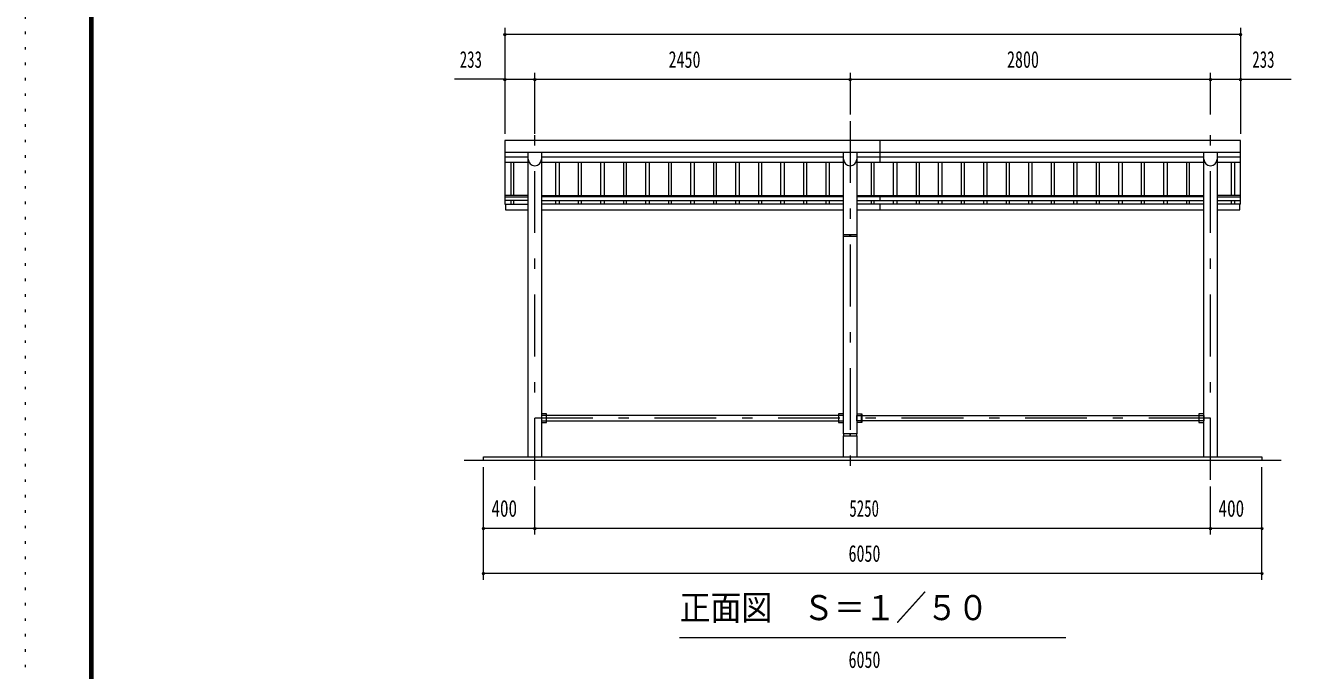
# Model space of a CAD drawing. Units: millimetres, scale not verified, with parts at other scales. Extents: x -25244 to 25244, y -10500 to 10500.
# Drawn here: x -4456 to 5421, y 514 to 5528 of the extents above; entities that cross this region are included whole.
import ezdxf
from ezdxf.enums import TextEntityAlignment as Align

# ---------------------------------------------------------------- set-up
doc = ezdxf.new("R2010")
doc.units = ezdxf.units.MM
doc.header["$LTSCALE"] = 40
doc.linetypes.add('USER3', pattern=[24, 12, -5, 2, -5])
doc.linetypes.add('USER4', pattern=[3, 0.5, -2.5])
for name, color, linetype, lineweight in [('0-2_1-05BOLD', 7, 'Continuous', 18), ('0-3_1-25CENTER', 3, 'USER3', 18), ('0-4_1-45THIN', 4, 'Continuous', 18), ('0-5_1-55DIM', 3, 'Continuous', 18), ('0-C_F-F1PAPER', 5, 'Continuous', 18), ('0-D_F-E_J_ADD', 5, 'USER4', 18)]:
    doc.layers.add(name, color=color, linetype=linetype, lineweight=lineweight)
doc.styles.add('ＭＳ ゴシック', font='')
doc.styles.get('ＭＳ ゴシック').set_extended_font_data('MS Gothic')

msp = doc.modelspace()

# ---------------------------------------------------------------- linework, layer by layer
at = {"layer": '0-2_1-05BOLD'}
for p, q in [((-730.4, 4543.88), (4985.61, 4543.88)), ((2182.6, 4634.67), (2182.6, 4465.72)), ((-548.2, 4504.8), (-730.4, 4504.8)), ((-730.4, 4465.72), (-548.2, 4465.72)), ((-548.2, 2175.67), (-548.2, 4543.46)), ((-446.59, 4543.46), (-446.59, 2175.67)), ((1901.8, 4504.8), (-446.59, 4504.8)), ((-446.59, 4465.72), (1901.8, 4465.72)), ((1901.8, 3904.27), (1901.8, 4543.46)), ((2003.4, 4543.46), (2003.4, 3904.27)), ((4701.8, 4504.8), (2003.4, 4504.8)), ((2003.4, 4465.72), (4701.8, 4465.72)), ((4701.8, 2175.67), (4701.8, 4543.46)), ((4803.4, 4543.46), (4803.4, 2175.67)), ((4985.61, 4504.8), (4803.4, 4504.8)), ((4803.4, 4465.72), (4985.61, 4465.72)), ((-548.2, 4205.57), (-730.4, 4205.57)), ((-730.4, 4196.18), (-548.2, 4196.18)), ((-548.19, 4166.55), (-730.4, 4166.55)), ((-446.59, 4205.57), (1901.8, 4205.57)), ((1901.8, 4196.18), (-446.59, 4196.18)), ((-446.59, 4166.55), (1901.8, 4166.55)), ((2003.4, 4205.57), (4701.8, 4205.57)), ((4701.8, 4196.18), (2003.4, 4196.18)), ((2003.4, 4166.55), (4701.8, 4166.55)), ((2182.6, 4205.57), (2182.6, 4166.55)), ((4803.4, 4166.55), (4985.61, 4166.55)), ((4985.61, 4205.57), (4803.41, 4205.57)), ((4803.41, 4196.18), (4985.61, 4196.18)), ((1901.8, 4139.37), (-446.59, 4139.37)), ((-446.59, 4094.37), (1901.8, 4094.37)), ((4701.8, 4139.37), (2003.4, 4139.37)), ((2003.4, 4094.37), (4701.8, 4094.37)), ((2182.6, 4139.37), (2182.6, 4094.37)), ((4985.61, 4139.37), (4803.4, 4139.37)), ((1901.8, 2354.27), (1901.8, 3888.27)), ((1949.55, 3888.27), (1949.55, 3904.27)), ((1949.55, 3896.27), (1955.65, 3896.27)), ((1955.65, 3904.27), (1955.65, 3888.27)), ((2003.4, 3888.27), (2003.4, 2354.27)), ((-409.79, 2497.02), (-444.89, 2497.02)), ((-409.79, 2508.67), (-409.79, 2442.67)), ((1861.8, 2497.02), (-406.59, 2497.02)), ((1865, 2442.67), (1865, 2508.67)), ((2040.2, 2442.67), (2040.2, 2508.67)), ((2043.4, 2497.02), (4661.8, 2497.02)), ((4665, 2442.67), (4665, 2508.67)), ((-406.59, 2454.32), (1861.8, 2454.32)), ((1861.8, 2442.67), (1901.8, 2442.67)), ((2043.4, 2442.67), (2003.4, 2442.67)), ((2040.2, 2454.32), (2005.1, 2454.32)), ((4661.8, 2454.32), (2043.4, 2454.32)), ((4700.1, 2454.32), (4665, 2454.32)), ((1901.8, 2175.67), (1901.8, 2338.27)), ((1949.55, 2354.27), (1949.55, 2338.27)), ((1955.65, 2346.27), (1949.55, 2346.27)), ((1955.65, 2338.27), (1955.65, 2354.27)), ((2003.4, 2338.27), (2003.4, 2175.67)), ((5302.61, 2145.67), (-1047.39, 2145.67))]:
    msp.add_line(p, q, dxfattribs=at)
for points in [[(4985.61, 4139.37), (4985.61, 4634.67), (-730.4, 4634.67), (-730.4, 4139.37), (-548.19, 4139.37)], [(-725.4, 4139.37), (-725.4, 4094.37), (-548.19, 4094.37)], [(4803.4, 4094.37), (4980.61, 4094.37), (4980.61, 4139.37)], [(-446.59, 2442.67), (-406.59, 2442.67), (-406.59, 2508.67), (-446.59, 2508.67)], [(-444.89, 2497.02), (-444.89, 2454.32), (-409.79, 2454.32)], [(1901.8, 2508.67), (1861.8, 2508.67), (1861.8, 2442.67)], [(1865, 2454.32), (1900.1, 2454.32), (1900.1, 2497.02), (1865, 2497.02)], [(2003.4, 2508.67), (2043.4, 2508.67), (2043.4, 2442.67)], [(2005.1, 2454.32), (2005.1, 2497.02), (2040.2, 2497.02)], [(4701.8, 2508.67), (4661.8, 2508.67), (4661.8, 2442.67), (4701.8, 2442.67)], [(4665, 2497.02), (4700.1, 2497.02), (4700.1, 2454.32)], [(-897.39, 2145.67), (-897.39, 2175.67), (5152.61, 2175.67), (5152.61, 2145.67)]]:
    msp.add_lwpolyline(points, dxfattribs=at)
for points in [[(2005.01, 3904.27), (2005.01, 3888.27), (1900.2, 3888.27), (1900.2, 3904.27)], [(2005.01, 2354.27), (1900.2, 2354.27), (1900.2, 2338.27), (2005.01, 2338.27)]]:
    msp.add_lwpolyline(points, close=True, dxfattribs=at)
for centre in [(-497.4, 4488.48), (1952.6, 4488.48), (4752.61, 4488.48)]:
    msp.add_arc(centre, 50.8, 180, 0, dxfattribs=at)
at = {"layer": '0-3_1-25CENTER'}
for p, q in [((-497.39, 1995.67), (-497.4, 4784.67)), ((1952.6, 4784.67), (1952.6, 1995.67)), ((4752.61, 1995.67), (4752.61, 4784.67)), ((4752.61, 2475.67), (-497.39, 2475.67))]:
    msp.add_line(p, q, dxfattribs=at)
at = {"layer": '0-4_1-45THIN'}
for p, q in [((-684.89, 4465.72), (-684.89, 4205.57)), ((-659.89, 4205.57), (-659.89, 4465.72)), ((-334.89, 4205.57), (-334.89, 4465.72)), ((-309.89, 4465.72), (-309.89, 4205.57)), ((-159.89, 4465.72), (-159.89, 4205.57)), ((-134.89, 4205.57), (-134.89, 4465.72)), ((15.11, 4205.57), (15.11, 4465.72)), ((40.11, 4465.72), (40.11, 4205.57)), ((190.11, 4465.72), (190.11, 4205.57)), ((215.11, 4205.57), (215.11, 4465.72)), ((365.11, 4205.57), (365.11, 4465.72)), ((390.11, 4465.72), (390.11, 4205.57)), ((540.11, 4465.72), (540.11, 4205.57)), ((565.11, 4205.57), (565.11, 4465.72)), ((715.11, 4205.57), (715.11, 4465.72)), ((740.11, 4465.72), (740.11, 4205.57)), ((890.11, 4465.72), (890.11, 4205.57)), ((915.11, 4205.57), (915.11, 4465.72)), ((1065.11, 4205.57), (1065.11, 4465.72)), ((1090.11, 4465.72), (1090.11, 4205.57)), ((1240.11, 4465.72), (1240.11, 4205.57)), ((1265.11, 4205.57), (1265.11, 4465.72)), ((1415.1, 4205.57), (1415.1, 4465.72)), ((1440.11, 4465.72), (1440.11, 4205.57)), ((1590.11, 4465.72), (1590.11, 4205.57)), ((1615.11, 4205.57), (1615.11, 4465.72)), ((1765.1, 4205.57), (1765.1, 4465.72)), ((1790.11, 4465.72), (1790.11, 4205.57)), ((2115.11, 4465.72), (2115.11, 4205.57)), ((2140.11, 4205.57), (2140.11, 4465.72)), ((2290.11, 4205.57), (2290.11, 4465.72)), ((2315.11, 4465.72), (2315.11, 4205.57)), ((2465.11, 4465.72), (2465.11, 4205.57)), ((2490.11, 4205.57), (2490.11, 4465.72)), ((2640.11, 4205.57), (2640.11, 4465.72)), ((2665.11, 4465.72), (2665.11, 4205.57)), ((2815.1, 4465.72), (2815.1, 4205.57)), ((2840.11, 4205.57), (2840.11, 4465.72)), ((2990.11, 4205.57), (2990.11, 4465.72)), ((3015.11, 4465.72), (3015.11, 4205.57)), ((3165.1, 4465.72), (3165.1, 4205.57)), ((3190.11, 4205.57), (3190.11, 4465.72)), ((3340.11, 4205.57), (3340.11, 4465.72)), ((3365.11, 4465.72), (3365.11, 4205.57)), ((3515.11, 4465.72), (3515.11, 4205.57)), ((3540.11, 4205.57), (3540.11, 4465.72)), ((3690.11, 4205.57), (3690.11, 4465.72)), ((3715.11, 4465.72), (3715.11, 4205.57)), ((3865.11, 4465.72), (3865.11, 4205.57)), ((3890.11, 4205.57), (3890.11, 4465.72)), ((4040.11, 4205.57), (4040.11, 4465.72)), ((4065.11, 4465.72), (4065.11, 4205.57)), ((4215.11, 4465.72), (4215.11, 4205.57)), ((4240.11, 4205.57), (4240.11, 4465.72)), ((4390.11, 4205.57), (4390.11, 4465.72)), ((4415.11, 4465.72), (4415.11, 4205.57)), ((4565.11, 4465.72), (4565.11, 4205.57)), ((4590.11, 4205.57), (4590.11, 4465.72)), ((4915.11, 4205.57), (4915.11, 4465.72)), ((4940.11, 4465.72), (4940.11, 4205.57)), ((-684.89, 4166.55), (-684.89, 4139.37)), ((-659.89, 4139.37), (-659.89, 4166.55)), ((-334.89, 4139.37), (-334.89, 4166.55)), ((-309.89, 4166.55), (-309.89, 4139.37)), ((-159.89, 4166.55), (-159.89, 4139.37)), ((-134.89, 4139.37), (-134.89, 4166.55)), ((15.11, 4139.37), (15.11, 4166.55)), ((40.11, 4166.55), (40.11, 4139.37)), ((190.11, 4166.55), (190.11, 4139.37)), ((215.11, 4139.37), (215.11, 4166.55)), ((365.11, 4139.37), (365.11, 4166.55)), ((390.11, 4166.55), (390.11, 4139.37)), ((540.11, 4166.55), (540.11, 4139.37)), ((565.11, 4139.37), (565.11, 4166.55)), ((715.11, 4139.37), (715.11, 4166.55)), ((740.11, 4166.55), (740.11, 4139.37)), ((890.11, 4166.55), (890.11, 4139.37)), ((915.11, 4139.37), (915.11, 4166.55)), ((1065.11, 4139.37), (1065.11, 4166.55)), ((1090.11, 4166.55), (1090.11, 4139.37)), ((1240.11, 4166.55), (1240.11, 4139.37)), ((1265.11, 4139.37), (1265.11, 4166.55)), ((1415.1, 4139.37), (1415.1, 4166.55)), ((1440.11, 4166.55), (1440.11, 4139.37)), ((1590.11, 4166.55), (1590.11, 4139.37)), ((1615.11, 4139.37), (1615.11, 4166.55)), ((1765.1, 4139.37), (1765.1, 4166.55)), ((1790.11, 4166.55), (1790.11, 4139.37)), ((2115.11, 4166.55), (2115.11, 4139.37)), ((2140.11, 4139.37), (2140.11, 4166.55)), ((2290.11, 4139.37), (2290.11, 4166.55)), ((2315.11, 4166.55), (2315.11, 4139.37)), ((2465.11, 4166.55), (2465.11, 4139.37)), ((2490.11, 4139.37), (2490.11, 4166.55)), ((2640.11, 4139.37), (2640.11, 4166.55)), ((2665.11, 4166.55), (2665.11, 4139.37)), ((2815.1, 4166.55), (2815.1, 4139.37)), ((2840.11, 4139.37), (2840.11, 4166.55)), ((2990.11, 4139.37), (2990.11, 4166.55)), ((3015.11, 4166.55), (3015.11, 4139.37)), ((3165.1, 4166.55), (3165.1, 4139.37)), ((3190.11, 4139.37), (3190.11, 4166.55)), ((3340.11, 4139.37), (3340.11, 4166.55)), ((3365.11, 4166.55), (3365.11, 4139.37)), ((3515.11, 4166.55), (3515.11, 4139.37)), ((3540.11, 4139.37), (3540.11, 4166.55)), ((3690.11, 4139.37), (3690.11, 4166.55)), ((3715.11, 4166.55), (3715.11, 4139.37)), ((3865.11, 4166.55), (3865.11, 4139.37)), ((3890.11, 4139.37), (3890.11, 4166.55)), ((4040.11, 4139.37), (4040.11, 4166.55)), ((4065.11, 4166.55), (4065.11, 4139.37)), ((4215.11, 4166.55), (4215.11, 4139.37)), ((4240.11, 4139.37), (4240.11, 4166.55)), ((4390.11, 4139.37), (4390.11, 4166.55)), ((4415.11, 4166.55), (4415.11, 4139.37)), ((4565.11, 4166.55), (4565.11, 4139.37)), ((4590.11, 4139.37), (4590.11, 4166.55)), ((4915.11, 4139.37), (4915.11, 4166.55)), ((4940.11, 4166.55), (4940.11, 4139.37))]:
    msp.add_line(p, q, dxfattribs=at)
at = {"layer": '0-5_1-55DIM'}
for p, q in [((-720.4, 5459.67), (-740.4, 5459.67)), ((-730.4, 5509.67), (-730.4, 4684.67)), ((-730.4, 5459.67), (4985.61, 5459.67)), ((4995.61, 5459.67), (4975.61, 5459.67)), ((4985.61, 5509.67), (4985.61, 4684.67)), ((-497.4, 4684.67), (-497.4, 5159.67)), ((1952.6, 5159.67), (1952.6, 4834.67)), ((4752.61, 4834.67), (4752.61, 5159.67)), ((-730.4, 5109.67), (-1122.9, 5109.67)), ((-720.4, 5109.67), (-740.4, 5109.67)), ((-730.4, 5109.67), (-497.4, 5109.67)), ((-487.4, 5109.67), (-507.4, 5109.67)), ((-497.4, 5109.67), (1952.6, 5109.67)), ((1962.6, 5109.67), (1942.6, 5109.67)), ((1952.6, 5109.67), (4752.61, 5109.67)), ((4762.61, 5109.67), (4742.61, 5109.67)), ((4752.61, 5109.67), (4985.61, 5109.67)), ((4995.61, 5109.67), (4975.61, 5109.67)), ((4985.61, 5109.67), (5378.1, 5109.67)), ((-897.39, 1220.67), (-897.39, 2095.67)), ((5152.61, 1220.67), (5152.61, 2095.67)), ((-497.39, 1570.67), (-497.39, 1945.67)), ((4752.61, 1570.67), (4752.61, 1945.67)), ((-887.39, 1620.67), (-907.39, 1620.67)), ((-897.39, 1620.67), (-497.39, 1620.67)), ((-487.39, 1620.67), (-507.39, 1620.67)), ((-497.39, 1620.67), (4752.61, 1620.67)), ((4762.61, 1620.67), (4742.61, 1620.67)), ((4752.61, 1620.67), (5152.61, 1620.67)), ((5162.61, 1620.67), (5142.61, 1620.67)), ((-887.39, 1270.67), (-907.39, 1270.67)), ((-897.39, 1270.67), (5152.61, 1270.67)), ((5162.61, 1270.67), (5142.61, 1270.67)), ((627.61, 770.67), (3627.61, 770.67))]:
    msp.add_line(p, q, dxfattribs=at)
for centre in [(-730.4, 5459.67), (4985.61, 5459.67), (-730.4, 5109.67), (-497.4, 5109.67), (1952.6, 5109.67), (4752.61, 5109.67), (4985.61, 5109.67), (-897.39, 1620.67), (-497.39, 1620.67), (4752.61, 1620.67), (5152.61, 1620.67), (-897.39, 1270.67), (5152.61, 1270.67)]:
    msp.add_arc(centre, 10, 180, 0, dxfattribs=at)
at = {"layer": '0-C_F-F1PAPER'}
for points in [[(24743.96, -10000), (-3956.04, -10000), (-3956.04, 10100), (24743.96, 10100)], [(24741.46, -9997.5), (-3953.54, -9997.5), (-3953.54, 10097.5), (24741.46, 10097.5)], [(24738.96, -9995), (24738.96, 10095), (-3951.04, 10095), (-3951.04, -9995)], [(24736.46, -9992.5), (-3948.54, -9992.5), (-3948.54, 10092.5), (24736.46, 10092.5)], [(24733.96, -9990), (24733.96, 10090), (-3946.04, 10090), (-3946.04, -9990)], [(24731.46, -9987.5), (-3943.54, -9987.5), (-3943.54, 10087.5), (24731.46, 10087.5)], [(24728.96, -9985), (24728.96, 10085), (-3941.04, 10085), (-3941.04, -9985)], [(24726.46, -9982.5), (-3938.54, -9982.5), (-3938.54, 10082.5), (24726.46, 10082.5)], [(24723.96, -9980), (-3936.04, -9980), (-3936.04, 10080), (24723.96, 10080)], [(24721.46, -9977.5), (-3933.54, -9977.5), (-3933.54, 10077.5), (24721.46, 10077.5)], [(24718.96, -9975), (24718.96, 10075), (-3931.04, 10075), (-3931.04, -9975)]]:
    msp.add_lwpolyline(points, close=True, dxfattribs=at)
at = {"layer": '0-D_F-E_J_ADD'}
msp.add_lwpolyline([(25243.96, -10500), (-4456.04, -10500), (-4456.04, 10500), (25243.96, 10500)], close=True, dxfattribs=at)

# ---------------------------------------------------------------- texts
at = {"layer": '0-5_1-55DIM', "color": 7, "style": 'ＭＳ ゴシック'}
for s, height, width, p in [('233', 130.2, 0.65, (-1081.07, 5159.67)), ('2450', 130.2, 0.7, (541.59, 5159.67)), ('2800', 130.2, 0.7, (3171.33, 5159.67)), ('233', 130.2, 0.65, (5077.43, 5159.67)), ('400', 130.2, 0.75, (-835.02, 1670.67)), ('5250', 130.2, 0.65, (1946.26, 1670.67)), ('400', 130.2, 0.75, (4814.98, 1670.67)), ('6050', 130.2, 0.7, (1939.82, 1320.67)), ('正面図\u3000Ｓ＝１／５０', 195.4, 0.9, (627.61, 847.31)), ('6050', 130.2, 0.7, (1939.82, 495.67))]:
    msp.add_text(s, height=height, dxfattribs=dict(at, width=width)).set_placement(p, align=Align.BOTTOM_LEFT)

doc.saveas('drawing.dxf')
